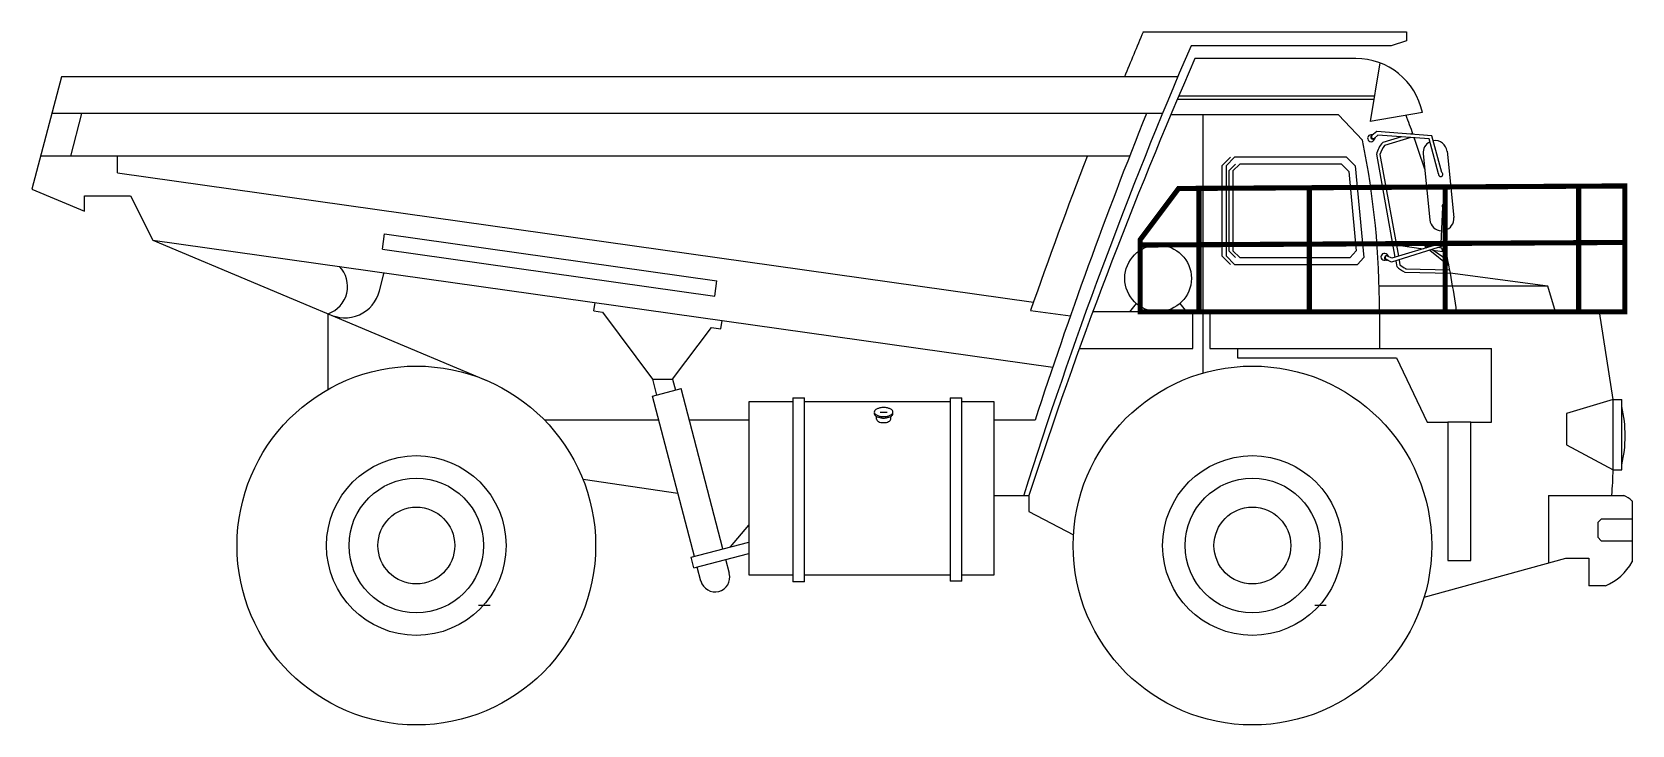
# Model space of a CAD drawing. Extents: x -5.7 to 5.5, y 0 to 4.9.
import ezdxf

# ---------------------------------------------------------------- set-up
doc = ezdxf.new("R2010")
doc.units = 0
doc.header["$LTSCALE"] = 25
doc.header["$MEASUREMENT"] = 0
doc.layers.get('0').update_dxf_attribs({"linetype": 'CONTINUOUS'})

msp = doc.modelspace()

# ---------------------------------------------------------------- linework, layer by layer
for p, q in [((2.075, 4.866), (3.927, 4.866)), ((3.927, 4.866), (3.927, 4.805)), ((3.819, 4.769), (2.413, 4.769)), ((3.927, 4.805), (3.819, 4.769)), ((3.57, 4.68), (2.44, 4.68)), ((3.296, 4.68), (2.907, 4.68)), ((3.739, 4.649), (3.671, 4.237)), ((-5.525, 4.551), (-5.733, 3.762)), ((2.32, 4.551), (-5.525, 4.551)), ((3.696, 4.391), (2.316, 4.391)), ((3.7, 4.415), (2.326, 4.415)), ((2.213, 4.293), (-5.593, 4.293)), ((-5.384, 4.293), (-5.463, 3.993)), ((3.449, 4.284), (2.271, 4.284)), ((2.496, 4.284), (2.496, 2.471)), ((3.618, 4.106), (3.449, 4.284)), ((4.039, 4.301), (3.671, 4.237)), ((3.719, 4.167), (3.684, 4.138)), ((4.106, 4.136), (3.719, 4.167)), ((3.691, 4.145), (3.676, 4.144)), ((3.725, 4.141), (3.699, 4.119)), ((3.707, 4.122), (3.699, 4.108)), ((4.086, 4.116), (3.725, 4.141)), ((3.891, 4.129), (3.76, 4.089)), ((3.958, 4.125), (3.773, 4.068)), ((3.971, 4.154), (3.953, 4.148)), ((4.153, 3.871), (4.086, 4.116)), ((4.175, 3.879), (4.106, 4.136)), ((1.98, 3.993), (-5.672, 3.993)), ((-5.132, 3.878), (-5.132, 3.993)), ((2.63, 3.926), (2.69, 3.986)), ((2.719, 3.986), (2.659, 3.926)), ((2.726, 3.938), (2.678, 3.89)), ((2.755, 3.938), (2.707, 3.89)), ((3.506, 3.986), (2.719, 3.986)), ((3.47, 3.938), (2.755, 3.938)), ((3.521, 3.887), (3.47, 3.938)), ((3.566, 3.926), (3.506, 3.986)), ((3.716, 4.007), (3.846, 3.284)), ((3.74, 4.006), (3.87, 3.291)), ((4.044, 4.01), (4.092, 3.547)), ((4.212, 4.028), (4.259, 3.564)), ((-5.132, 3.878), (1.305, 2.969)), ((2.63, 3.926), (2.63, 3.294)), ((2.659, 3.926), (2.659, 3.294)), ((2.678, 3.89), (2.678, 3.33)), ((2.707, 3.89), (2.707, 3.33)), ((3.521, 3.887), (3.573, 3.33)), ((3.566, 3.926), (3.626, 3.282)), ((-5.733, 3.762), (-5.363, 3.607)), ((-5.363, 3.716), (-5.04, 3.716)), ((-5.363, 3.607), (-5.363, 3.716)), ((-5.04, 3.716), (-4.884, 3.405)), ((4.179, 3.636), (4.169, 3.381)), ((4.203, 3.632), (4.193, 3.366)), ((-4.884, 3.405), (1.441, 2.512)), ((-4.884, 3.405), (-2.543, 2.422)), ((-3.27, 3.341), (-3.255, 3.449)), ((-3.255, 3.449), (-0.92, 3.119)), ((4.169, 3.381), (3.823, 3.277)), ((3.873, 3.39), (3.884, 3.366)), ((4.095, 3.359), (3.873, 3.39)), ((-3.27, 3.341), (-0.935, 3.011)), ((2.69, 3.234), (2.63, 3.294)), ((2.659, 3.294), (2.719, 3.234)), ((2.726, 3.282), (2.678, 3.33)), ((2.755, 3.282), (2.707, 3.33)), ((2.755, 3.282), (3.53, 3.282)), ((3.573, 3.33), (3.53, 3.282)), ((3.626, 3.282), (3.583, 3.234)), ((3.791, 3.265), (3.775, 3.262)), ((3.822, 3.25), (3.782, 3.27)), ((3.8, 3.291), (3.79, 3.303)), ((3.823, 3.277), (3.793, 3.292)), ((4.193, 3.366), (3.822, 3.25)), ((3.875, 3.263), (3.88, 3.231)), ((3.884, 3.366), (4.045, 3.344)), ((4.056, 3.363), (4.07, 3.351)), ((4.075, 3.359), (4.056, 3.363)), ((4.081, 3.355), (4.075, 3.359)), ((4.091, 3.334), (4.225, 3.226)), ((4.218, 3.261), (4.105, 3.338)), ((4.111, 3.335), (4.182, 3.325)), ((4.175, 3.348), (4.147, 3.352)), ((4.182, 3.325), (4.175, 3.348)), ((-3.291, 3.048), (-3.257, 3.176)), ((2.719, 3.234), (3.583, 3.234)), ((3.851, 3.259), (3.858, 3.218)), ((3.915, 3.179), (4.235, 3.172)), ((3.921, 3.203), (4.231, 3.196)), ((4.92, 3.082), (4.235, 3.172)), ((-0.935, 3.011), (-0.92, 3.119)), ((4.92, 3.082), (3.735, 3.082)), ((4.974, 2.901), (4.92, 3.082)), ((-1.784, 2.907), (-1.775, 2.966)), ((2.027, 2.959), (1.98, 2.901)), ((2.335, 2.959), (2.382, 2.901)), ((-3.652, 2.357), (-3.652, 2.887)), ((-1.784, 2.907), (-1.723, 2.898)), ((-1.723, 2.898), (-1.372, 2.429)), ((-0.891, 2.781), (-0.883, 2.84)), ((1.284, 2.911), (1.565, 2.872)), ((2.426, 2.901), (1.723, 2.901)), ((2.426, 2.643), (2.426, 2.901)), ((2.544, 2.901), (2.544, 2.643)), ((5.461, 2.901), (2.544, 2.901)), ((3.737, 2.901), (3.737, 2.643)), ((5.38, 2.285), (5.283, 2.901)), ((-1.231, 2.429), (-0.957, 2.79)), ((-0.957, 2.79), (-0.891, 2.781)), ((1.628, 2.643), (2.426, 2.643)), ((2.544, 2.643), (4.524, 2.643)), ((2.74, 2.643), (2.74, 2.578)), ((4.524, 2.127), (4.524, 2.643)), ((2.74, 2.578), (3.856, 2.578)), ((3.856, 2.578), (4.073, 2.127)), ((-1.372, 2.429), (-1.345, 2.316)), ((-1.372, 2.429), (-1.231, 2.429)), ((-1.371, 2.309), (-1.171, 2.362)), ((-1.231, 2.429), (-1.21, 2.352)), ((-0.877, 1.236), (-1.171, 2.362)), ((-1.077, 1.184), (-1.371, 2.309)), ((-0.387, 2.27), (-0.696, 2.27)), ((-0.696, 2.27), (-0.696, 1.055)), ((-0.387, 2.297), (-0.305, 2.297)), ((-0.387, 2.297), (-0.387, 1.005)), ((-0.305, 1.005), (-0.305, 2.297)), ((0.721, 2.27), (-0.305, 2.27)), ((0.721, 2.297), (0.802, 2.297)), ((0.721, 2.297), (0.721, 1.009)), ((0.802, 1.009), (0.802, 2.297)), ((1.03, 2.27), (0.802, 2.27)), ((1.03, 1.055), (1.03, 2.27)), ((5.38, 2.285), (5.051, 2.186)), ((5.376, 2.284), (5.376, 1.789)), ((5.38, 2.285), (5.441, 2.285)), ((5.441, 1.791), (5.441, 2.285)), ((-1.327, 2.14), (-2.13, 2.14)), ((-0.696, 2.14), (-1.113, 2.14)), ((0.203, 2.147), (0.203, 2.166)), ((0.227, 2.197), (0.276, 2.197)), ((0.302, 2.147), (0.302, 2.166)), ((1.317, 2.14), (1.03, 2.14)), ((5.051, 2.186), (5.051, 1.966)), ((4.073, 2.127), (4.217, 2.127)), ((4.217, 2.127), (4.217, 1.154)), ((4.38, 2.127), (4.217, 2.127)), ((4.38, 2.127), (4.524, 2.127)), ((4.38, 1.154), (4.38, 2.127)), ((5.051, 1.966), (5.38, 1.791)), ((-1.193, 1.625), (-1.86, 1.724)), ((5.38, 1.791), (5.441, 1.791)), ((1.03, 1.612), (1.273, 1.612)), ((1.273, 1.612), (1.273, 1.498)), ((4.926, 1.612), (5.454, 1.612)), ((4.926, 1.612), (4.926, 1.139)), ((1.273, 1.498), (1.586, 1.335)), ((5.512, 1.573), (5.512, 1.145)), ((-0.825, 1.25), (-0.696, 1.402)), ((5.271, 1.422), (5.295, 1.446)), ((5.271, 1.422), (5.271, 1.318)), ((5.512, 1.446), (5.295, 1.446)), ((-1.1, 1.178), (-0.696, 1.283)), ((5.295, 1.294), (5.271, 1.318)), ((5.295, 1.294), (5.512, 1.294)), ((-1.081, 1.103), (-1.1, 1.178)), ((-1.081, 1.103), (-0.696, 1.203)), ((-0.832, 1.063), (-0.857, 1.161)), ((4.05, 0.898), (5.046, 1.172)), ((4.217, 1.154), (4.38, 1.154)), ((5.046, 1.172), (5.209, 1.172)), ((5.209, 1.172), (5.209, 0.977)), ((-1.032, 1.01), (-1.058, 1.109)), ((-0.696, 1.055), (-0.387, 1.055)), ((-0.305, 1.055), (0.721, 1.055)), ((0.802, 1.055), (1.03, 1.055)), ((-0.305, 1.005), (-0.387, 1.005)), ((0.802, 1.009), (0.721, 1.009)), ((5.324, 0.977), (5.209, 0.977)), ((-2.513, 0.84), (-2.594, 0.84)), ((3.362, 0.84), (3.282, 0.84))]:
    msp.add_line(p, q)
at = {"const_width": 0.036}
msp.add_lwpolyline([(5.461, 2.901), (5.461, 3.785), (2.325, 3.767), (2.055, 3.407), (2.055, 2.901)], close=True, dxfattribs=at)
for points in [[(2.469, 2.901), (2.469, 3.785)], [(3.244, 2.901), (3.244, 3.785)], [(4.199, 2.901), (4.199, 3.785)], [(5.137, 2.901), (5.137, 3.785)], [(5.443, 3.388), (2.055, 3.37)]]:
    msp.add_lwpolyline(points, dxfattribs=at)
msp.add_lwpolyline([(0.186, 2.197, 0.179383), (0.19, 2.186, 0.103298), (0.206, 2.175, 0.063097), (0.226, 2.168, 0.049298), (0.252, 2.165, 0.049298), (0.279, 2.168, 0.063097), (0.299, 2.175, 0.103298), (0.314, 2.186, 0.179383), (0.318, 2.197, 0.179383), (0.314, 2.208, 0.103298), (0.299, 2.219, 0.063097), (0.279, 2.226, 0.049298), (0.252, 2.229, 0.049298), (0.226, 2.226, 0.063097), (0.206, 2.219, 0.103298), (0.19, 2.208, 0.179383)], format="xyb", close=True)
for points in [[(0.187, 2.192, 0.08059), (0.186, 2.187, 0.179383)], [(0.186, 2.187, 0.179383), (0.19, 2.176, 0.103298), (0.206, 2.164, 0.063097), (0.226, 2.158, 0.049298), (0.252, 2.155, 0.049298), (0.279, 2.158, 0.063097), (0.299, 2.164, 0.103298), (0.314, 2.176, 0.179383), (0.318, 2.187, 0.08059), (0.317, 2.192, 0.103298)], [(0.203, 2.147, 0.179383), (0.206, 2.139, 0.103298), (0.217, 2.13, 0.063097), (0.232, 2.125, 0.049298), (0.252, 2.123, 0.049298), (0.272, 2.125, 0.063097), (0.287, 2.13, 0.103298), (0.299, 2.139, 0.179383), (0.302, 2.147, 0.179383)]]:
    msp.add_lwpolyline(points, format="xyb")
for centre, radius in [((2.181, 3.136), 0.234), ((-3.032, 1.26), 1.26), ((2.844, 1.26), 1.26), ((-3.032, 1.26), 0.631), ((2.844, 1.26), 0.631), ((-3.032, 1.26), 0.473), ((2.844, 1.26), 0.473), ((-3.032, 1.26), 0.27), ((2.844, 1.26), 0.27)]:
    msp.add_circle(centre, radius)
for centre, radius, start, end in [((33.734, -8.424), 34.335, 157.2283, 157.7969), ((33.814, -8.727), 34.179, 156.741, 162.3913), ((33.898, -9.044), 34.321, 156.43, 161.9118), ((3.57, 4.2), 0.48, 12.1058, 90), ((33.734, -8.424), 34.095, 158.1006, 161.9506), ((-1.925, 2.038), 6.264, 19.6779, 20.9829), ((-2.179, 2.924), 5.916, 359.779, 11.5269), ((3.678, 4.12), 0.0244, 92.8786, 330.4762), ((3.692, 4.129), 0.016, 87.2032, 349.9778), ((3.693, 4.129), 0.0121, 122.9199, 315.1151), ((3.874, 3.975), 0.161, 134.8961, 168.7127), ((3.874, 3.975), 0.137, 137.2944, 166.8792), ((-1.925, 2.038), 6.264, 17.3174, 19.4484), ((4.128, 4.019), 0.0843, 115.1056, 185.8613), ((4.128, 4.019), 0.0843, 5.8613, 98.7246), ((33.734, -8.424), 34.372, 158.8237, 160.745), ((4.167, 3.866), 0.015, 163.9803, 56.8016), ((4.193, 3.643), 0.015, 316.0931, 208.9144), ((4.175, 3.555), 0.0843, 185.8613, 268.3562), ((4.175, 3.555), 0.0843, 284.9302, 5.8613), ((-1.925, 2.038), 6.264, 13.2224, 13.2288), ((-1.925, 2.038), 6.264, 7.9254, 12.3771), ((3.772, 3.287), 0.0244, 42.4185, 280.0162), ((3.788, 3.28), 0.016, 22.9169, 285.6916), ((3.789, 3.281), 0.0121, 57.7796, 249.9749), ((-3.719, 3.08), 0.204, 289.348, 43.4085), ((4.105, 3.516), 0.386, 230.2853, 240.4436), ((4.105, 3.516), 0.362, 231.6488, 239.5041), ((-3.535, 3.112), 0.253, 242.5179, 345.3804), ((4.557, 2.031), 0.907, 346.951, 13.049), ((-0.879, 2.038), 6.264, 356.1055, 357.7466), ((5.388, 1.452), 0.173, 44.4843, 67.6581), ((5.18, 1.326), 0.378, 292.5206, 331.444), ((-0.932, 1.037), 0.103, 194.6563, 14.6563)]:
    msp.add_arc(centre, radius, start, end)

doc.saveas('drawing.dxf')
